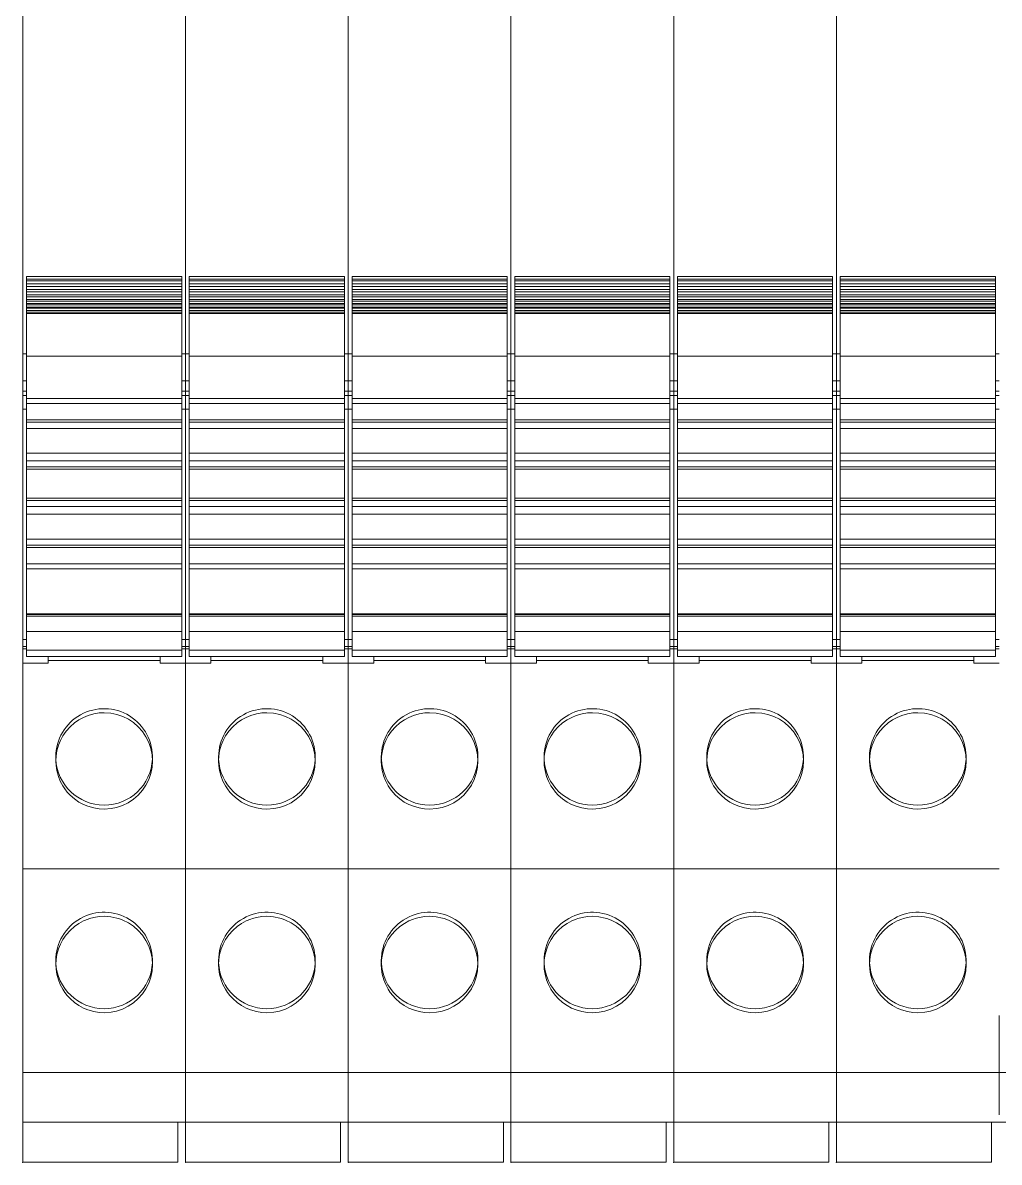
# Model space of a CAD drawing. Header units: millimetres. Extents: x 2 to 14510, y -7775 to 12.
# Drawn here: x 1474.86 to 1513.26, y -2154.13 to -2109.36 of the extents above; entities that cross this region are included whole.
import ezdxf

# ---------------------------------------------------------------- set-up
doc = ezdxf.new("R2010")
doc.units = ezdxf.units.MM
doc.layers.add('eProC - L2', color=41, linetype='Continuous', lineweight=20)

msp = doc.modelspace()

# ---------------------------------------------------------------- linework, layer by layer
at = {"layer": 'eProC - L2'}
for p, q in [((1474.862, -2064.581), (1474.862, -2154.132)), ((1481.262, -2064.581), (1481.262, -2152.558)), ((1487.662, -2064.581), (1487.662, -2152.558)), ((1494.062, -2064.581), (1494.062, -2152.558)), ((1500.462, -2064.581), (1500.462, -2152.558)), ((1506.862, -2064.581), (1506.862, -2152.558)), ((1474.862, -2144.558), (1474.862, -2095.292)), ((1481.262, -2144.558), (1481.262, -2095.292)), ((1487.662, -2144.558), (1487.662, -2095.292)), ((1494.062, -2144.558), (1494.062, -2095.292)), ((1500.462, -2144.558), (1500.462, -2095.292)), ((1506.862, -2144.558), (1506.862, -2095.292)), ((1481.112, -2119.32), (1475.012, -2119.32)), ((1475.012, -2134.254), (1475.012, -2119.32)), ((1481.112, -2119.332), (1475.012, -2119.332)), ((1481.112, -2119.425), (1475.012, -2119.425)), ((1481.112, -2119.491), (1475.012, -2119.491)), ((1481.112, -2119.62), (1475.012, -2119.62)), ((1481.112, -2119.32), (1481.112, -2134.254)), ((1487.512, -2119.32), (1481.412, -2119.32)), ((1481.412, -2134.254), (1481.412, -2119.32)), ((1487.512, -2119.332), (1481.412, -2119.332)), ((1487.512, -2119.425), (1481.412, -2119.425)), ((1487.512, -2119.491), (1481.412, -2119.491)), ((1487.512, -2119.62), (1481.412, -2119.62)), ((1487.512, -2119.32), (1487.512, -2134.254)), ((1493.912, -2119.32), (1487.812, -2119.32)), ((1487.812, -2134.254), (1487.812, -2119.32)), ((1493.912, -2119.332), (1487.812, -2119.332)), ((1493.912, -2119.425), (1487.812, -2119.425)), ((1493.912, -2119.491), (1487.812, -2119.491)), ((1493.912, -2119.62), (1487.812, -2119.62)), ((1493.912, -2119.32), (1493.912, -2134.254)), ((1500.312, -2119.32), (1494.212, -2119.32)), ((1494.212, -2134.254), (1494.212, -2119.32)), ((1500.312, -2119.332), (1494.212, -2119.332)), ((1500.312, -2119.425), (1494.212, -2119.425)), ((1500.312, -2119.491), (1494.212, -2119.491)), ((1500.312, -2119.62), (1494.212, -2119.62)), ((1500.312, -2119.32), (1500.312, -2134.254)), ((1506.712, -2119.32), (1500.612, -2119.32)), ((1500.612, -2134.254), (1500.612, -2119.32)), ((1506.712, -2119.332), (1500.612, -2119.332)), ((1506.712, -2119.425), (1500.612, -2119.425)), ((1506.712, -2119.491), (1500.612, -2119.491)), ((1506.712, -2119.62), (1500.612, -2119.62)), ((1506.712, -2119.32), (1506.712, -2134.254)), ((1513.112, -2119.32), (1507.012, -2119.32)), ((1507.012, -2134.254), (1507.012, -2119.32)), ((1513.112, -2119.332), (1507.012, -2119.332)), ((1513.112, -2119.425), (1507.012, -2119.425)), ((1513.112, -2119.491), (1507.012, -2119.491)), ((1513.112, -2119.62), (1507.012, -2119.62)), ((1513.112, -2119.32), (1513.112, -2134.254)), ((1481.112, -2119.72), (1475.012, -2119.72)), ((1481.112, -2119.842), (1475.012, -2119.842)), ((1481.112, -2119.93), (1475.012, -2119.93)), ((1481.112, -2120.044), (1475.012, -2120.044)), ((1487.512, -2119.72), (1481.412, -2119.72)), ((1487.512, -2119.842), (1481.412, -2119.842)), ((1487.512, -2119.93), (1481.412, -2119.93)), ((1487.512, -2120.044), (1481.412, -2120.044)), ((1493.912, -2119.72), (1487.812, -2119.72)), ((1493.912, -2119.842), (1487.812, -2119.842)), ((1493.912, -2119.93), (1487.812, -2119.93)), ((1493.912, -2120.044), (1487.812, -2120.044)), ((1500.312, -2119.72), (1494.212, -2119.72)), ((1500.312, -2119.842), (1494.212, -2119.842)), ((1500.312, -2119.93), (1494.212, -2119.93)), ((1500.312, -2120.044), (1494.212, -2120.044)), ((1506.712, -2119.72), (1500.612, -2119.72)), ((1506.712, -2119.842), (1500.612, -2119.842)), ((1506.712, -2119.93), (1500.612, -2119.93)), ((1506.712, -2120.044), (1500.612, -2120.044)), ((1513.112, -2119.72), (1507.012, -2119.72)), ((1513.112, -2119.842), (1507.012, -2119.842)), ((1513.112, -2119.93), (1507.012, -2119.93)), ((1513.112, -2120.044), (1507.012, -2120.044)), ((1481.112, -2120.121), (1475.012, -2120.121)), ((1481.112, -2120.227), (1475.012, -2120.227)), ((1481.112, -2120.292), (1475.012, -2120.292)), ((1481.112, -2120.391), (1475.012, -2120.391)), ((1481.112, -2120.442), (1475.012, -2120.442)), ((1481.112, -2120.534), (1475.012, -2120.534)), ((1487.512, -2120.121), (1481.412, -2120.121)), ((1487.512, -2120.227), (1481.412, -2120.227)), ((1487.512, -2120.292), (1481.412, -2120.292)), ((1487.512, -2120.391), (1481.412, -2120.391)), ((1487.512, -2120.442), (1481.412, -2120.442)), ((1487.512, -2120.534), (1481.412, -2120.534)), ((1493.912, -2120.121), (1487.812, -2120.121)), ((1493.912, -2120.227), (1487.812, -2120.227)), ((1493.912, -2120.292), (1487.812, -2120.292)), ((1493.912, -2120.391), (1487.812, -2120.391)), ((1493.912, -2120.442), (1487.812, -2120.442)), ((1493.912, -2120.534), (1487.812, -2120.534)), ((1500.312, -2120.121), (1494.212, -2120.121)), ((1500.312, -2120.227), (1494.212, -2120.227)), ((1500.312, -2120.292), (1494.212, -2120.292)), ((1500.312, -2120.391), (1494.212, -2120.391)), ((1500.312, -2120.442), (1494.212, -2120.442)), ((1500.312, -2120.534), (1494.212, -2120.534)), ((1506.712, -2120.121), (1500.612, -2120.121)), ((1506.712, -2120.227), (1500.612, -2120.227)), ((1506.712, -2120.292), (1500.612, -2120.292)), ((1506.712, -2120.391), (1500.612, -2120.391)), ((1506.712, -2120.442), (1500.612, -2120.442)), ((1506.712, -2120.534), (1500.612, -2120.534)), ((1513.112, -2120.121), (1507.012, -2120.121)), ((1513.112, -2120.227), (1507.012, -2120.227)), ((1513.112, -2120.292), (1507.012, -2120.292)), ((1513.112, -2120.391), (1507.012, -2120.391)), ((1513.112, -2120.442), (1507.012, -2120.442)), ((1513.112, -2120.534), (1507.012, -2120.534)), ((1481.112, -2120.572), (1475.012, -2120.572)), ((1481.112, -2120.657), (1475.012, -2120.657)), ((1481.112, -2120.681), (1475.012, -2120.681)), ((1481.112, -2120.758), (1475.012, -2120.758)), ((1481.112, -2120.775), (1475.012, -2120.775)), ((1487.512, -2120.572), (1481.412, -2120.572)), ((1487.512, -2120.657), (1481.412, -2120.657)), ((1487.512, -2120.681), (1481.412, -2120.681)), ((1487.512, -2120.758), (1481.412, -2120.758)), ((1487.512, -2120.775), (1481.412, -2120.775)), ((1493.912, -2120.572), (1487.812, -2120.572)), ((1493.912, -2120.657), (1487.812, -2120.657)), ((1493.912, -2120.681), (1487.812, -2120.681)), ((1493.912, -2120.758), (1487.812, -2120.758)), ((1493.912, -2120.775), (1487.812, -2120.775)), ((1500.312, -2120.572), (1494.212, -2120.572)), ((1500.312, -2120.657), (1494.212, -2120.657)), ((1500.312, -2120.681), (1494.212, -2120.681)), ((1500.312, -2120.758), (1494.212, -2120.758)), ((1500.312, -2120.775), (1494.212, -2120.775)), ((1506.712, -2120.572), (1500.612, -2120.572)), ((1506.712, -2120.657), (1500.612, -2120.657)), ((1506.712, -2120.681), (1500.612, -2120.681)), ((1506.712, -2120.758), (1500.612, -2120.758)), ((1506.712, -2120.775), (1500.612, -2120.775)), ((1513.112, -2120.572), (1507.012, -2120.572)), ((1513.112, -2120.657), (1507.012, -2120.657)), ((1513.112, -2120.681), (1507.012, -2120.681)), ((1513.112, -2120.758), (1507.012, -2120.758)), ((1513.112, -2120.775), (1507.012, -2120.775)), ((1474.862, -2122.37), (1475.012, -2122.37)), ((1475.012, -2122.456), (1481.112, -2122.456)), ((1481.112, -2122.37), (1481.262, -2122.37)), ((1481.262, -2122.37), (1481.412, -2122.37)), ((1481.412, -2122.456), (1487.512, -2122.456)), ((1487.512, -2122.37), (1487.662, -2122.37)), ((1487.662, -2122.37), (1487.812, -2122.37)), ((1487.812, -2122.456), (1493.912, -2122.456)), ((1493.912, -2122.37), (1494.062, -2122.37)), ((1494.062, -2122.37), (1494.212, -2122.37)), ((1494.212, -2122.456), (1500.312, -2122.456)), ((1500.312, -2122.37), (1500.462, -2122.37)), ((1500.462, -2122.37), (1500.612, -2122.37)), ((1500.612, -2122.456), (1506.712, -2122.456)), ((1506.712, -2122.37), (1506.862, -2122.37)), ((1506.862, -2122.37), (1507.012, -2122.37)), ((1507.012, -2122.456), (1513.112, -2122.456)), ((1513.112, -2122.37), (1513.262, -2122.37)), ((1475.012, -2123.426), (1474.862, -2123.426)), ((1474.862, -2123.429), (1475.012, -2123.429)), ((1481.262, -2123.426), (1481.112, -2123.426)), ((1481.112, -2123.429), (1481.262, -2123.429)), ((1481.412, -2123.426), (1481.262, -2123.426)), ((1481.262, -2123.429), (1481.412, -2123.429)), ((1487.662, -2123.426), (1487.512, -2123.426)), ((1487.512, -2123.429), (1487.662, -2123.429)), ((1487.812, -2123.426), (1487.662, -2123.426)), ((1487.662, -2123.429), (1487.812, -2123.429)), ((1494.062, -2123.426), (1493.912, -2123.426)), ((1493.912, -2123.429), (1494.062, -2123.429)), ((1494.212, -2123.426), (1494.062, -2123.426)), ((1494.062, -2123.429), (1494.212, -2123.429)), ((1500.462, -2123.426), (1500.312, -2123.426)), ((1500.312, -2123.429), (1500.462, -2123.429)), ((1500.612, -2123.426), (1500.462, -2123.426)), ((1500.462, -2123.429), (1500.612, -2123.429)), ((1506.862, -2123.426), (1506.712, -2123.426)), ((1506.712, -2123.429), (1506.862, -2123.429)), ((1507.012, -2123.426), (1506.862, -2123.426)), ((1506.862, -2123.429), (1507.012, -2123.429)), ((1513.262, -2123.426), (1513.112, -2123.426)), ((1513.112, -2123.429), (1513.262, -2123.429)), ((1474.862, -2123.829), (1475.012, -2123.829)), ((1474.862, -2124.008), (1475.012, -2124.008)), ((1481.112, -2124.12), (1475.012, -2124.12)), ((1481.112, -2123.829), (1481.262, -2123.829)), ((1481.112, -2124.008), (1481.262, -2124.008)), ((1481.262, -2123.829), (1481.412, -2123.829)), ((1481.262, -2124.008), (1481.412, -2124.008)), ((1487.512, -2124.12), (1481.412, -2124.12)), ((1487.512, -2123.829), (1487.662, -2123.829)), ((1487.512, -2124.008), (1487.662, -2124.008)), ((1487.662, -2123.829), (1487.812, -2123.829)), ((1487.662, -2124.008), (1487.812, -2124.008)), ((1493.912, -2124.12), (1487.812, -2124.12)), ((1493.912, -2123.829), (1494.062, -2123.829)), ((1493.912, -2124.008), (1494.062, -2124.008)), ((1494.062, -2123.829), (1494.212, -2123.829)), ((1494.062, -2124.008), (1494.212, -2124.008)), ((1500.312, -2124.12), (1494.212, -2124.12)), ((1500.312, -2123.829), (1500.462, -2123.829)), ((1500.312, -2124.008), (1500.462, -2124.008)), ((1500.462, -2123.829), (1500.612, -2123.829)), ((1500.462, -2124.008), (1500.612, -2124.008)), ((1506.712, -2124.12), (1500.612, -2124.12)), ((1506.712, -2123.829), (1506.862, -2123.829)), ((1506.712, -2124.008), (1506.862, -2124.008)), ((1506.862, -2123.829), (1507.012, -2123.829)), ((1506.862, -2124.008), (1507.012, -2124.008)), ((1513.112, -2124.12), (1507.012, -2124.12)), ((1513.112, -2123.829), (1513.262, -2123.829)), ((1513.112, -2124.008), (1513.262, -2124.008)), ((1474.862, -2124.539), (1475.012, -2124.539)), ((1475.012, -2124.32), (1481.112, -2124.32)), ((1481.112, -2124.539), (1481.262, -2124.539)), ((1481.262, -2124.539), (1481.412, -2124.539)), ((1481.412, -2124.32), (1487.512, -2124.32)), ((1487.512, -2124.539), (1487.662, -2124.539)), ((1487.662, -2124.539), (1487.812, -2124.539)), ((1487.812, -2124.32), (1493.912, -2124.32)), ((1493.912, -2124.539), (1494.062, -2124.539)), ((1494.062, -2124.539), (1494.212, -2124.539)), ((1494.212, -2124.32), (1500.312, -2124.32)), ((1500.312, -2124.539), (1500.462, -2124.539)), ((1500.462, -2124.539), (1500.612, -2124.539)), ((1500.612, -2124.32), (1506.712, -2124.32)), ((1506.712, -2124.539), (1506.862, -2124.539)), ((1506.862, -2124.539), (1507.012, -2124.539)), ((1507.012, -2124.32), (1513.112, -2124.32)), ((1513.112, -2124.539), (1513.262, -2124.539)), ((1475.012, -2124.962), (1481.112, -2124.962)), ((1481.412, -2124.962), (1487.512, -2124.962)), ((1487.812, -2124.962), (1493.912, -2124.962)), ((1494.212, -2124.962), (1500.312, -2124.962)), ((1500.612, -2124.962), (1506.712, -2124.962)), ((1507.012, -2124.962), (1513.112, -2124.962)), ((1475.012, -2125.057), (1481.112, -2125.057)), ((1481.112, -2125.295), (1475.012, -2125.295)), ((1481.412, -2125.057), (1487.512, -2125.057)), ((1487.512, -2125.295), (1481.412, -2125.295)), ((1487.812, -2125.057), (1493.912, -2125.057)), ((1493.912, -2125.295), (1487.812, -2125.295)), ((1494.212, -2125.057), (1500.312, -2125.057)), ((1500.312, -2125.295), (1494.212, -2125.295)), ((1500.612, -2125.057), (1506.712, -2125.057)), ((1506.712, -2125.295), (1500.612, -2125.295)), ((1507.012, -2125.057), (1513.112, -2125.057)), ((1513.112, -2125.295), (1507.012, -2125.295)), ((1481.112, -2126.27), (1475.012, -2126.27)), ((1487.512, -2126.27), (1481.412, -2126.27)), ((1493.912, -2126.27), (1487.812, -2126.27)), ((1500.312, -2126.27), (1494.212, -2126.27)), ((1506.712, -2126.27), (1500.612, -2126.27)), ((1513.112, -2126.27), (1507.012, -2126.27)), ((1475.012, -2126.57), (1481.112, -2126.57)), ((1481.112, -2126.807), (1475.012, -2126.807)), ((1481.412, -2126.57), (1487.512, -2126.57)), ((1487.512, -2126.807), (1481.412, -2126.807)), ((1487.812, -2126.57), (1493.912, -2126.57)), ((1493.912, -2126.807), (1487.812, -2126.807)), ((1494.212, -2126.57), (1500.312, -2126.57)), ((1500.312, -2126.807), (1494.212, -2126.807)), ((1500.612, -2126.57), (1506.712, -2126.57)), ((1506.712, -2126.807), (1500.612, -2126.807)), ((1507.012, -2126.57), (1513.112, -2126.57)), ((1513.112, -2126.807), (1507.012, -2126.807)), ((1475.012, -2126.903), (1481.112, -2126.903)), ((1481.412, -2126.903), (1487.512, -2126.903)), ((1487.812, -2126.903), (1493.912, -2126.903)), ((1494.212, -2126.903), (1500.312, -2126.903)), ((1500.612, -2126.903), (1506.712, -2126.903)), ((1507.012, -2126.903), (1513.112, -2126.903)), ((1481.112, -2128.037), (1475.012, -2128.037)), ((1475.012, -2128.132), (1481.112, -2128.132)), ((1487.512, -2128.037), (1481.412, -2128.037)), ((1481.412, -2128.132), (1487.512, -2128.132)), ((1493.912, -2128.037), (1487.812, -2128.037)), ((1487.812, -2128.132), (1493.912, -2128.132)), ((1500.312, -2128.037), (1494.212, -2128.037)), ((1494.212, -2128.132), (1500.312, -2128.132)), ((1506.712, -2128.037), (1500.612, -2128.037)), ((1500.612, -2128.132), (1506.712, -2128.132)), ((1513.112, -2128.037), (1507.012, -2128.037)), ((1507.012, -2128.132), (1513.112, -2128.132)), ((1481.112, -2128.37), (1475.012, -2128.37)), ((1487.512, -2128.37), (1481.412, -2128.37)), ((1493.912, -2128.37), (1487.812, -2128.37)), ((1500.312, -2128.37), (1494.212, -2128.37)), ((1506.712, -2128.37), (1500.612, -2128.37)), ((1513.112, -2128.37), (1507.012, -2128.37)), ((1481.112, -2128.67), (1475.012, -2128.67)), ((1487.512, -2128.67), (1481.412, -2128.67)), ((1493.912, -2128.67), (1487.812, -2128.67)), ((1500.312, -2128.67), (1494.212, -2128.67)), ((1506.712, -2128.67), (1500.612, -2128.67)), ((1513.112, -2128.67), (1507.012, -2128.67)), ((1475.012, -2129.645), (1481.112, -2129.645)), ((1481.112, -2129.882), (1475.012, -2129.882)), ((1481.412, -2129.645), (1487.512, -2129.645)), ((1487.512, -2129.882), (1481.412, -2129.882)), ((1487.812, -2129.645), (1493.912, -2129.645)), ((1493.912, -2129.882), (1487.812, -2129.882)), ((1494.212, -2129.645), (1500.312, -2129.645)), ((1500.312, -2129.882), (1494.212, -2129.882)), ((1500.612, -2129.645), (1506.712, -2129.645)), ((1506.712, -2129.882), (1500.612, -2129.882)), ((1507.012, -2129.645), (1513.112, -2129.645)), ((1513.112, -2129.882), (1507.012, -2129.882)), ((1475.012, -2129.978), (1481.112, -2129.978)), ((1481.412, -2129.978), (1487.512, -2129.978)), ((1487.812, -2129.978), (1493.912, -2129.978)), ((1494.212, -2129.978), (1500.312, -2129.978)), ((1500.612, -2129.978), (1506.712, -2129.978)), ((1507.012, -2129.978), (1513.112, -2129.978)), ((1481.112, -2130.62), (1475.012, -2130.62)), ((1475.012, -2130.82), (1481.112, -2130.82)), ((1487.512, -2130.62), (1481.412, -2130.62)), ((1481.412, -2130.82), (1487.512, -2130.82)), ((1493.912, -2130.62), (1487.812, -2130.62)), ((1487.812, -2130.82), (1493.912, -2130.82)), ((1500.312, -2130.62), (1494.212, -2130.62)), ((1494.212, -2130.82), (1500.312, -2130.82)), ((1506.712, -2130.62), (1500.612, -2130.62)), ((1500.612, -2130.82), (1506.712, -2130.82)), ((1513.112, -2130.62), (1507.012, -2130.62)), ((1507.012, -2130.82), (1513.112, -2130.82)), ((1481.112, -2132.581), (1475.012, -2132.581)), ((1481.112, -2132.608), (1475.012, -2132.608)), ((1487.512, -2132.581), (1481.412, -2132.581)), ((1487.512, -2132.608), (1481.412, -2132.608)), ((1493.912, -2132.581), (1487.812, -2132.581)), ((1493.912, -2132.608), (1487.812, -2132.608)), ((1500.312, -2132.581), (1494.212, -2132.581)), ((1500.312, -2132.608), (1494.212, -2132.608)), ((1506.712, -2132.581), (1500.612, -2132.581)), ((1506.712, -2132.608), (1500.612, -2132.608)), ((1513.112, -2132.581), (1507.012, -2132.581)), ((1513.112, -2132.608), (1507.012, -2132.608)), ((1481.112, -2132.678), (1475.012, -2132.678)), ((1487.512, -2132.678), (1481.412, -2132.678)), ((1493.912, -2132.678), (1487.812, -2132.678)), ((1500.312, -2132.678), (1494.212, -2132.678)), ((1506.712, -2132.678), (1500.612, -2132.678)), ((1513.112, -2132.678), (1507.012, -2132.678)), ((1481.112, -2133.283), (1475.012, -2133.283)), ((1487.512, -2133.283), (1481.412, -2133.283)), ((1493.912, -2133.283), (1487.812, -2133.283)), ((1500.312, -2133.283), (1494.212, -2133.283)), ((1506.712, -2133.283), (1500.612, -2133.283)), ((1513.112, -2133.283), (1507.012, -2133.283)), ((1474.862, -2133.595), (1475.012, -2133.595)), ((1474.862, -2133.86), (1475.012, -2133.86)), ((1474.862, -2133.96), (1475.012, -2133.96)), ((1481.262, -2133.595), (1481.112, -2133.595)), ((1481.262, -2133.86), (1481.112, -2133.86)), ((1481.262, -2133.96), (1481.112, -2133.96)), ((1481.262, -2133.595), (1481.412, -2133.595)), ((1481.262, -2133.86), (1481.412, -2133.86)), ((1481.262, -2133.96), (1481.412, -2133.96)), ((1487.662, -2133.595), (1487.512, -2133.595)), ((1487.662, -2133.86), (1487.512, -2133.86)), ((1487.662, -2133.96), (1487.512, -2133.96)), ((1487.662, -2133.595), (1487.812, -2133.595)), ((1487.662, -2133.86), (1487.812, -2133.86)), ((1487.662, -2133.96), (1487.812, -2133.96)), ((1494.062, -2133.595), (1493.912, -2133.595)), ((1494.062, -2133.86), (1493.912, -2133.86)), ((1494.062, -2133.96), (1493.912, -2133.96)), ((1494.062, -2133.595), (1494.212, -2133.595)), ((1494.062, -2133.86), (1494.212, -2133.86)), ((1494.062, -2133.96), (1494.212, -2133.96)), ((1500.462, -2133.595), (1500.312, -2133.595)), ((1500.462, -2133.86), (1500.312, -2133.86)), ((1500.462, -2133.96), (1500.312, -2133.96)), ((1500.462, -2133.595), (1500.612, -2133.595)), ((1500.462, -2133.86), (1500.612, -2133.86)), ((1500.462, -2133.96), (1500.612, -2133.96)), ((1506.862, -2133.595), (1506.712, -2133.595)), ((1506.862, -2133.86), (1506.712, -2133.86)), ((1506.862, -2133.96), (1506.712, -2133.96)), ((1506.862, -2133.595), (1507.012, -2133.595)), ((1506.862, -2133.86), (1507.012, -2133.86)), ((1506.862, -2133.96), (1507.012, -2133.96)), ((1513.262, -2133.595), (1513.112, -2133.595)), ((1513.262, -2133.86), (1513.112, -2133.86)), ((1513.262, -2133.96), (1513.112, -2133.96)), ((1481.112, -2134.01), (1475.012, -2134.01)), ((1475.012, -2134.254), (1481.112, -2134.254)), ((1475.862, -2134.519), (1475.862, -2134.254)), ((1480.262, -2134.419), (1475.862, -2134.419)), ((1480.262, -2134.519), (1480.262, -2134.254)), ((1487.512, -2134.01), (1481.412, -2134.01)), ((1481.412, -2134.254), (1487.512, -2134.254)), ((1482.262, -2134.519), (1482.262, -2134.254)), ((1486.662, -2134.419), (1482.262, -2134.419)), ((1486.662, -2134.519), (1486.662, -2134.254)), ((1493.912, -2134.01), (1487.812, -2134.01)), ((1487.812, -2134.254), (1493.912, -2134.254)), ((1488.662, -2134.519), (1488.662, -2134.254)), ((1493.062, -2134.419), (1488.662, -2134.419)), ((1493.062, -2134.519), (1493.062, -2134.254)), ((1500.312, -2134.01), (1494.212, -2134.01)), ((1494.212, -2134.254), (1500.312, -2134.254)), ((1495.062, -2134.519), (1495.062, -2134.254)), ((1499.462, -2134.419), (1495.062, -2134.419)), ((1499.462, -2134.519), (1499.462, -2134.254)), ((1506.712, -2134.01), (1500.612, -2134.01)), ((1500.612, -2134.254), (1506.712, -2134.254)), ((1501.462, -2134.519), (1501.462, -2134.254)), ((1505.862, -2134.419), (1501.462, -2134.419)), ((1505.862, -2134.519), (1505.862, -2134.254)), ((1513.112, -2134.01), (1507.012, -2134.01)), ((1507.012, -2134.254), (1513.112, -2134.254)), ((1507.862, -2134.519), (1507.862, -2134.254)), ((1512.262, -2134.419), (1507.862, -2134.419)), ((1512.262, -2134.519), (1512.262, -2134.254)), ((1474.862, -2134.519), (1475.862, -2134.519)), ((1481.262, -2134.519), (1480.262, -2134.519)), ((1481.262, -2134.519), (1482.262, -2134.519)), ((1487.662, -2134.519), (1486.662, -2134.519)), ((1487.662, -2134.519), (1488.662, -2134.519)), ((1494.062, -2134.519), (1493.062, -2134.519)), ((1494.062, -2134.519), (1495.062, -2134.519)), ((1500.462, -2134.519), (1499.462, -2134.519)), ((1500.462, -2134.519), (1501.462, -2134.519)), ((1506.862, -2134.519), (1505.862, -2134.519)), ((1506.862, -2134.519), (1507.862, -2134.519)), ((1513.262, -2134.519), (1512.262, -2134.519)), ((1476.162, -2138.204), (1476.162, -2138.366)), ((1479.962, -2138.366), (1479.962, -2138.204)), ((1482.562, -2138.204), (1482.562, -2138.366)), ((1486.362, -2138.366), (1486.362, -2138.204)), ((1488.962, -2138.204), (1488.962, -2138.366)), ((1492.762, -2138.366), (1492.762, -2138.204)), ((1495.362, -2138.204), (1495.362, -2138.366)), ((1499.162, -2138.366), (1499.162, -2138.204)), ((1501.762, -2138.204), (1501.762, -2138.366)), ((1505.562, -2138.366), (1505.562, -2138.204)), ((1508.162, -2138.204), (1508.162, -2138.366)), ((1511.962, -2138.366), (1511.962, -2138.204)), ((1481.262, -2142.607), (1474.862, -2142.607)), ((1487.662, -2142.607), (1481.262, -2142.607)), ((1494.062, -2142.607), (1487.662, -2142.607)), ((1500.462, -2142.607), (1494.062, -2142.607)), ((1506.862, -2142.607), (1500.462, -2142.607)), ((1513.262, -2142.607), (1506.862, -2142.607)), ((1474.862, -2144.539), (1474.862, -2144.558)), ((1474.862, -2144.558), (1474.862, -2152.558)), ((1481.262, -2144.539), (1481.262, -2144.558)), ((1481.262, -2144.558), (1481.262, -2152.558)), ((1487.662, -2144.539), (1487.662, -2144.558)), ((1487.662, -2144.558), (1487.662, -2152.558)), ((1494.062, -2144.539), (1494.062, -2144.558)), ((1494.062, -2144.558), (1494.062, -2152.558)), ((1500.462, -2144.539), (1500.462, -2144.558)), ((1500.462, -2144.558), (1500.462, -2152.558)), ((1506.862, -2144.539), (1506.862, -2144.558)), ((1506.862, -2144.558), (1506.862, -2152.558)), ((1476.162, -2146.204), (1476.162, -2146.366)), ((1479.962, -2146.366), (1479.962, -2146.204)), ((1482.562, -2146.204), (1482.562, -2146.366)), ((1486.362, -2146.366), (1486.362, -2146.204)), ((1488.962, -2146.204), (1488.962, -2146.366)), ((1492.762, -2146.366), (1492.762, -2146.204)), ((1495.362, -2146.204), (1495.362, -2146.366)), ((1499.162, -2146.366), (1499.162, -2146.204)), ((1501.762, -2146.204), (1501.762, -2146.366)), ((1505.562, -2146.366), (1505.562, -2146.204)), ((1508.162, -2146.204), (1508.162, -2146.366)), ((1511.962, -2146.366), (1511.962, -2146.204)), ((1474.862, -2148.016), (1474.862, -2148.013)), ((1481.262, -2148.016), (1481.262, -2148.013)), ((1487.662, -2148.016), (1487.662, -2148.013)), ((1494.062, -2148.016), (1494.062, -2148.013)), ((1500.462, -2148.016), (1500.462, -2148.013)), ((1506.862, -2148.016), (1506.862, -2148.013)), ((1474.862, -2148.37), (1474.862, -2152.27)), ((1481.262, -2148.37), (1481.262, -2152.27)), ((1487.662, -2148.37), (1487.662, -2152.27)), ((1494.062, -2148.37), (1494.062, -2152.27)), ((1500.462, -2148.37), (1500.462, -2152.27)), ((1506.862, -2148.37), (1506.862, -2152.27)), ((1513.262, -2148.37), (1513.262, -2152.27)), ((1481.262, -2150.607), (1474.862, -2150.607)), ((1487.662, -2150.607), (1481.262, -2150.607)), ((1494.062, -2150.607), (1487.662, -2150.607)), ((1500.462, -2150.607), (1494.062, -2150.607)), ((1506.862, -2150.607), (1500.462, -2150.607)), ((1513.262, -2150.607), (1506.862, -2150.607)), ((1519.662, -2150.607), (1513.262, -2150.607)), ((1481.262, -2152.552), (1474.862, -2152.552)), ((1481.262, -2152.557), (1474.862, -2152.557)), ((1474.862, -2152.558), (1481.262, -2152.558)), ((1474.862, -2152.562), (1474.862, -2154.132)), ((1480.962, -2154.132), (1480.962, -2152.558)), ((1487.662, -2152.552), (1481.262, -2152.552)), ((1487.662, -2152.557), (1481.262, -2152.557)), ((1481.262, -2152.558), (1487.662, -2152.558)), ((1481.262, -2152.562), (1481.262, -2154.132)), ((1487.362, -2154.132), (1487.362, -2152.558)), ((1494.062, -2152.552), (1487.662, -2152.552)), ((1494.062, -2152.557), (1487.662, -2152.557)), ((1487.662, -2152.558), (1494.062, -2152.558)), ((1487.662, -2152.562), (1487.662, -2154.132)), ((1493.762, -2154.132), (1493.762, -2152.558)), ((1500.462, -2152.552), (1494.062, -2152.552)), ((1500.462, -2152.557), (1494.062, -2152.557)), ((1494.062, -2152.558), (1500.462, -2152.558)), ((1494.062, -2152.562), (1494.062, -2154.132)), ((1500.162, -2154.132), (1500.162, -2152.558)), ((1506.862, -2152.552), (1500.462, -2152.552)), ((1506.862, -2152.557), (1500.462, -2152.557)), ((1500.462, -2152.558), (1506.862, -2152.558)), ((1500.462, -2152.562), (1500.462, -2154.132)), ((1506.562, -2154.132), (1506.562, -2152.558)), ((1513.262, -2152.552), (1506.862, -2152.552)), ((1513.262, -2152.557), (1506.862, -2152.557)), ((1506.862, -2152.558), (1513.262, -2152.558)), ((1506.862, -2152.562), (1506.862, -2154.132)), ((1512.962, -2154.132), (1512.962, -2152.558)), ((1519.662, -2152.557), (1513.262, -2152.557)), ((1474.862, -2154.13), (1480.962, -2154.13)), ((1474.862, -2154.132), (1480.962, -2154.132)), ((1481.262, -2154.13), (1487.362, -2154.13)), ((1481.262, -2154.132), (1487.362, -2154.132)), ((1487.662, -2154.13), (1493.762, -2154.13)), ((1487.662, -2154.132), (1493.762, -2154.132)), ((1494.062, -2154.13), (1500.162, -2154.13)), ((1494.062, -2154.132), (1500.162, -2154.132)), ((1500.462, -2154.13), (1506.562, -2154.13)), ((1500.462, -2154.132), (1506.562, -2154.132)), ((1506.862, -2154.13), (1512.962, -2154.13)), ((1506.862, -2154.132), (1512.962, -2154.132))]:
    msp.add_line(p, q, dxfattribs=at)
for points in [[(1478.062, -2136.467), (1477.869, -2136.477), (1477.656, -2136.511), (1477.428, -2136.577), (1477.25, -2136.65), (1477.07, -2136.747), (1476.893, -2136.87), (1476.721, -2137.022), (1476.564, -2137.199), (1476.438, -2137.382), (1476.34, -2137.565), (1476.267, -2137.744), (1476.204, -2137.971), (1476.172, -2138.179), (1476.162, -2138.363), (1476.162, -2138.366)], [(1478.062, -2136.467), (1478.322, -2136.487), (1478.567, -2136.536), (1478.798, -2136.614), (1479.015, -2136.721), (1479.217, -2136.858), (1479.405, -2137.024), (1479.57, -2137.212), (1479.707, -2137.417), (1479.817, -2137.64), (1479.898, -2137.876), (1479.946, -2138.118), (1479.962, -2138.366), (1479.962, -2138.366)], [(1484.462, -2136.467), (1484.269, -2136.477), (1484.056, -2136.511), (1483.828, -2136.577), (1483.65, -2136.65), (1483.47, -2136.747), (1483.293, -2136.87), (1483.121, -2137.022), (1482.964, -2137.199), (1482.838, -2137.382), (1482.74, -2137.565), (1482.667, -2137.744), (1482.604, -2137.971), (1482.572, -2138.179), (1482.562, -2138.363), (1482.562, -2138.366)], [(1484.462, -2136.467), (1484.722, -2136.487), (1484.967, -2136.536), (1485.198, -2136.614), (1485.415, -2136.721), (1485.617, -2136.858), (1485.805, -2137.024), (1485.97, -2137.212), (1486.107, -2137.417), (1486.217, -2137.64), (1486.298, -2137.876), (1486.346, -2138.118), (1486.362, -2138.366), (1486.362, -2138.366)], [(1490.862, -2136.467), (1490.669, -2136.477), (1490.456, -2136.511), (1490.228, -2136.577), (1490.05, -2136.65), (1489.87, -2136.747), (1489.693, -2136.87), (1489.521, -2137.022), (1489.364, -2137.199), (1489.238, -2137.382), (1489.14, -2137.565), (1489.067, -2137.744), (1489.004, -2137.971), (1488.972, -2138.179), (1488.962, -2138.363), (1488.962, -2138.366)], [(1490.862, -2136.467), (1491.122, -2136.487), (1491.367, -2136.536), (1491.598, -2136.614), (1491.815, -2136.721), (1492.017, -2136.858), (1492.205, -2137.024), (1492.37, -2137.212), (1492.507, -2137.417), (1492.617, -2137.64), (1492.698, -2137.876), (1492.746, -2138.118), (1492.762, -2138.366), (1492.762, -2138.366)], [(1497.262, -2136.467), (1497.069, -2136.477), (1496.856, -2136.511), (1496.628, -2136.577), (1496.45, -2136.65), (1496.27, -2136.747), (1496.093, -2136.87), (1495.921, -2137.022), (1495.764, -2137.199), (1495.638, -2137.382), (1495.54, -2137.565), (1495.467, -2137.744), (1495.404, -2137.971), (1495.372, -2138.179), (1495.362, -2138.363), (1495.362, -2138.366)], [(1497.262, -2136.467), (1497.522, -2136.487), (1497.767, -2136.536), (1497.998, -2136.614), (1498.215, -2136.721), (1498.417, -2136.858), (1498.605, -2137.024), (1498.77, -2137.212), (1498.907, -2137.417), (1499.017, -2137.64), (1499.098, -2137.876), (1499.146, -2138.118), (1499.162, -2138.366), (1499.162, -2138.366)], [(1503.662, -2136.467), (1503.469, -2136.477), (1503.256, -2136.511), (1503.028, -2136.577), (1502.85, -2136.65), (1502.67, -2136.747), (1502.493, -2136.87), (1502.321, -2137.022), (1502.164, -2137.199), (1502.038, -2137.382), (1501.94, -2137.565), (1501.867, -2137.744), (1501.804, -2137.971), (1501.772, -2138.179), (1501.762, -2138.363), (1501.762, -2138.366)], [(1503.662, -2136.467), (1503.922, -2136.487), (1504.167, -2136.536), (1504.398, -2136.614), (1504.615, -2136.721), (1504.817, -2136.858), (1505.005, -2137.024), (1505.17, -2137.212), (1505.307, -2137.417), (1505.417, -2137.64), (1505.498, -2137.876), (1505.546, -2138.118), (1505.562, -2138.366), (1505.562, -2138.366)], [(1510.062, -2136.467), (1509.869, -2136.477), (1509.656, -2136.511), (1509.428, -2136.577), (1509.25, -2136.65), (1509.07, -2136.747), (1508.893, -2136.87), (1508.721, -2137.022), (1508.564, -2137.199), (1508.438, -2137.382), (1508.34, -2137.565), (1508.267, -2137.744), (1508.204, -2137.971), (1508.172, -2138.179), (1508.162, -2138.363), (1508.162, -2138.366)], [(1510.062, -2136.467), (1510.322, -2136.487), (1510.567, -2136.536), (1510.798, -2136.614), (1511.015, -2136.721), (1511.217, -2136.858), (1511.405, -2137.024), (1511.57, -2137.212), (1511.707, -2137.417), (1511.817, -2137.64), (1511.898, -2137.876), (1511.946, -2138.118), (1511.962, -2138.366), (1511.962, -2138.366)], [(1476.162, -2138.366), (1476.17, -2138.541), (1476.201, -2138.745), (1476.262, -2138.971), (1476.334, -2139.152), (1476.432, -2139.338), (1476.514, -2139.462), (1476.61, -2139.586), (1476.721, -2139.705), (1476.89, -2139.855), (1477.067, -2139.977), (1477.245, -2140.073), (1477.423, -2140.146), (1477.651, -2140.212), (1477.866, -2140.246), (1478.062, -2140.256)], [(1479.962, -2138.366), (1479.946, -2138.614), (1479.898, -2138.856), (1479.818, -2139.091), (1479.708, -2139.313), (1479.57, -2139.517), (1479.405, -2139.703), (1479.218, -2139.867), (1479.012, -2140.004), (1478.79, -2140.112), (1478.554, -2140.192), (1478.333, -2140.235), (1478.062, -2140.256)], [(1482.562, -2138.366), (1482.57, -2138.541), (1482.601, -2138.745), (1482.662, -2138.971), (1482.734, -2139.152), (1482.832, -2139.338), (1482.914, -2139.462), (1483.01, -2139.586), (1483.121, -2139.705), (1483.29, -2139.855), (1483.467, -2139.977), (1483.645, -2140.073), (1483.823, -2140.146), (1484.051, -2140.212), (1484.266, -2140.246), (1484.462, -2140.256)], [(1486.362, -2138.366), (1486.346, -2138.614), (1486.298, -2138.856), (1486.218, -2139.091), (1486.108, -2139.313), (1485.97, -2139.517), (1485.805, -2139.703), (1485.618, -2139.867), (1485.412, -2140.004), (1485.19, -2140.112), (1484.954, -2140.192), (1484.733, -2140.235), (1484.462, -2140.256)], [(1488.962, -2138.366), (1488.97, -2138.541), (1489.001, -2138.745), (1489.062, -2138.971), (1489.134, -2139.152), (1489.232, -2139.338), (1489.314, -2139.462), (1489.41, -2139.586), (1489.521, -2139.705), (1489.69, -2139.855), (1489.867, -2139.977), (1490.045, -2140.073), (1490.223, -2140.146), (1490.451, -2140.212), (1490.666, -2140.246), (1490.862, -2140.256)], [(1492.762, -2138.366), (1492.746, -2138.614), (1492.698, -2138.856), (1492.618, -2139.091), (1492.508, -2139.313), (1492.37, -2139.517), (1492.205, -2139.703), (1492.018, -2139.867), (1491.812, -2140.004), (1491.59, -2140.112), (1491.354, -2140.192), (1491.133, -2140.235), (1490.862, -2140.256)], [(1495.362, -2138.366), (1495.37, -2138.541), (1495.401, -2138.745), (1495.462, -2138.971), (1495.534, -2139.152), (1495.632, -2139.338), (1495.714, -2139.462), (1495.81, -2139.586), (1495.921, -2139.705), (1496.09, -2139.855), (1496.267, -2139.977), (1496.445, -2140.073), (1496.623, -2140.146), (1496.851, -2140.212), (1497.066, -2140.246), (1497.262, -2140.256)], [(1499.162, -2138.366), (1499.146, -2138.614), (1499.098, -2138.856), (1499.018, -2139.091), (1498.908, -2139.313), (1498.77, -2139.517), (1498.605, -2139.703), (1498.418, -2139.867), (1498.212, -2140.004), (1497.99, -2140.112), (1497.754, -2140.192), (1497.533, -2140.235), (1497.262, -2140.256)], [(1501.762, -2138.366), (1501.77, -2138.541), (1501.801, -2138.745), (1501.862, -2138.971), (1501.934, -2139.152), (1502.032, -2139.338), (1502.114, -2139.462), (1502.21, -2139.586), (1502.321, -2139.705), (1502.49, -2139.855), (1502.667, -2139.977), (1502.845, -2140.073), (1503.023, -2140.146), (1503.251, -2140.212), (1503.466, -2140.246), (1503.662, -2140.256)], [(1505.562, -2138.366), (1505.546, -2138.614), (1505.498, -2138.856), (1505.418, -2139.091), (1505.308, -2139.313), (1505.17, -2139.517), (1505.005, -2139.703), (1504.818, -2139.867), (1504.612, -2140.004), (1504.39, -2140.112), (1504.154, -2140.192), (1503.933, -2140.235), (1503.662, -2140.256)], [(1508.162, -2138.366), (1508.17, -2138.541), (1508.201, -2138.745), (1508.262, -2138.971), (1508.334, -2139.152), (1508.432, -2139.338), (1508.514, -2139.462), (1508.61, -2139.586), (1508.721, -2139.705), (1508.89, -2139.855), (1509.067, -2139.977), (1509.245, -2140.073), (1509.423, -2140.146), (1509.651, -2140.212), (1509.866, -2140.246), (1510.062, -2140.256)], [(1511.962, -2138.366), (1511.946, -2138.614), (1511.898, -2138.856), (1511.818, -2139.091), (1511.708, -2139.313), (1511.57, -2139.517), (1511.405, -2139.703), (1511.218, -2139.867), (1511.012, -2140.004), (1510.79, -2140.112), (1510.554, -2140.192), (1510.333, -2140.235), (1510.062, -2140.256)], [(1477.492, -2144.555), (1477.428, -2144.577), (1477.25, -2144.65), (1477.07, -2144.747), (1476.893, -2144.87), (1476.721, -2145.022), (1476.564, -2145.199), (1476.438, -2145.382), (1476.34, -2145.565), (1476.267, -2145.744), (1476.204, -2145.971), (1476.172, -2146.179), (1476.162, -2146.363), (1476.162, -2146.366)], [(1478.062, -2144.467), (1477.869, -2144.477), (1477.656, -2144.511), (1477.492, -2144.555)], [(1478.062, -2144.467), (1478.322, -2144.487), (1478.567, -2144.536), (1478.636, -2144.555)], [(1478.636, -2144.555), (1478.798, -2144.614), (1479.015, -2144.721), (1479.217, -2144.858), (1479.405, -2145.024), (1479.57, -2145.212), (1479.707, -2145.417), (1479.817, -2145.64), (1479.898, -2145.876), (1479.946, -2146.118), (1479.962, -2146.366), (1479.962, -2146.366)], [(1483.892, -2144.555), (1483.828, -2144.577), (1483.65, -2144.65), (1483.47, -2144.747), (1483.293, -2144.87), (1483.121, -2145.022), (1482.964, -2145.199), (1482.838, -2145.382), (1482.74, -2145.565), (1482.667, -2145.744), (1482.604, -2145.971), (1482.572, -2146.179), (1482.562, -2146.363), (1482.562, -2146.366)], [(1484.462, -2144.467), (1484.269, -2144.477), (1484.056, -2144.511), (1483.892, -2144.555)], [(1484.462, -2144.467), (1484.722, -2144.487), (1484.967, -2144.536), (1485.036, -2144.555)], [(1485.036, -2144.555), (1485.198, -2144.614), (1485.415, -2144.721), (1485.617, -2144.858), (1485.805, -2145.024), (1485.97, -2145.212), (1486.107, -2145.417), (1486.217, -2145.64), (1486.298, -2145.876), (1486.346, -2146.118), (1486.362, -2146.366), (1486.362, -2146.366)], [(1490.292, -2144.555), (1490.228, -2144.577), (1490.05, -2144.65), (1489.87, -2144.747), (1489.693, -2144.87), (1489.521, -2145.022), (1489.364, -2145.199), (1489.238, -2145.382), (1489.14, -2145.565), (1489.067, -2145.744), (1489.004, -2145.971), (1488.972, -2146.179), (1488.962, -2146.363), (1488.962, -2146.366)], [(1490.862, -2144.467), (1490.669, -2144.477), (1490.456, -2144.511), (1490.292, -2144.555)], [(1490.862, -2144.467), (1491.122, -2144.487), (1491.367, -2144.536), (1491.436, -2144.555)], [(1491.436, -2144.555), (1491.598, -2144.614), (1491.815, -2144.721), (1492.017, -2144.858), (1492.205, -2145.024), (1492.37, -2145.212), (1492.507, -2145.417), (1492.617, -2145.64), (1492.698, -2145.876), (1492.746, -2146.118), (1492.762, -2146.366), (1492.762, -2146.366)], [(1496.692, -2144.555), (1496.628, -2144.577), (1496.45, -2144.65), (1496.27, -2144.747), (1496.093, -2144.87), (1495.921, -2145.022), (1495.764, -2145.199), (1495.638, -2145.382), (1495.54, -2145.565), (1495.467, -2145.744), (1495.404, -2145.971), (1495.372, -2146.179), (1495.362, -2146.363), (1495.362, -2146.366)], [(1497.262, -2144.467), (1497.069, -2144.477), (1496.856, -2144.511), (1496.692, -2144.555)], [(1497.262, -2144.467), (1497.522, -2144.487), (1497.767, -2144.536), (1497.836, -2144.555)], [(1497.836, -2144.555), (1497.998, -2144.614), (1498.215, -2144.721), (1498.417, -2144.858), (1498.605, -2145.024), (1498.77, -2145.212), (1498.907, -2145.417), (1499.017, -2145.64), (1499.098, -2145.876), (1499.146, -2146.118), (1499.162, -2146.366), (1499.162, -2146.366)], [(1503.092, -2144.555), (1503.028, -2144.577), (1502.85, -2144.65), (1502.67, -2144.747), (1502.493, -2144.87), (1502.321, -2145.022), (1502.164, -2145.199), (1502.038, -2145.382), (1501.94, -2145.565), (1501.867, -2145.744), (1501.804, -2145.971), (1501.772, -2146.179), (1501.762, -2146.363), (1501.762, -2146.366)], [(1503.662, -2144.467), (1503.469, -2144.477), (1503.256, -2144.511), (1503.092, -2144.555)], [(1503.662, -2144.467), (1503.922, -2144.487), (1504.167, -2144.536), (1504.236, -2144.555)], [(1504.236, -2144.555), (1504.398, -2144.614), (1504.615, -2144.721), (1504.817, -2144.858), (1505.005, -2145.024), (1505.17, -2145.212), (1505.307, -2145.417), (1505.417, -2145.64), (1505.498, -2145.876), (1505.546, -2146.118), (1505.562, -2146.366), (1505.562, -2146.366)], [(1509.492, -2144.555), (1509.428, -2144.577), (1509.25, -2144.65), (1509.07, -2144.747), (1508.893, -2144.87), (1508.721, -2145.022), (1508.564, -2145.199), (1508.438, -2145.382), (1508.34, -2145.565), (1508.267, -2145.744), (1508.204, -2145.971), (1508.172, -2146.179), (1508.162, -2146.363), (1508.162, -2146.366)], [(1510.062, -2144.467), (1509.869, -2144.477), (1509.656, -2144.511), (1509.492, -2144.555)], [(1510.062, -2144.467), (1510.322, -2144.487), (1510.567, -2144.536), (1510.636, -2144.555)], [(1510.636, -2144.555), (1510.798, -2144.614), (1511.015, -2144.721), (1511.217, -2144.858), (1511.405, -2145.024), (1511.57, -2145.212), (1511.707, -2145.417), (1511.817, -2145.64), (1511.898, -2145.876), (1511.946, -2146.118), (1511.962, -2146.366), (1511.962, -2146.366)], [(1476.162, -2146.366), (1476.17, -2146.541), (1476.201, -2146.745), (1476.262, -2146.971), (1476.334, -2147.152), (1476.432, -2147.338), (1476.514, -2147.462), (1476.61, -2147.586), (1476.721, -2147.705), (1476.89, -2147.855), (1477.067, -2147.977), (1477.245, -2148.073), (1477.423, -2148.146), (1477.651, -2148.212), (1477.866, -2148.246), (1478.062, -2148.256)], [(1479.962, -2146.366), (1479.946, -2146.614), (1479.898, -2146.856), (1479.818, -2147.091), (1479.708, -2147.313), (1479.57, -2147.517), (1479.405, -2147.703), (1479.218, -2147.867), (1479.012, -2148.004), (1478.79, -2148.112), (1478.554, -2148.192), (1478.333, -2148.235), (1478.062, -2148.256)], [(1482.562, -2146.366), (1482.57, -2146.541), (1482.601, -2146.745), (1482.662, -2146.971), (1482.734, -2147.152), (1482.832, -2147.338), (1482.914, -2147.462), (1483.01, -2147.586), (1483.121, -2147.705), (1483.29, -2147.855), (1483.467, -2147.977), (1483.645, -2148.073), (1483.823, -2148.146), (1484.051, -2148.212), (1484.266, -2148.246), (1484.462, -2148.256)], [(1486.362, -2146.366), (1486.346, -2146.614), (1486.298, -2146.856), (1486.218, -2147.091), (1486.108, -2147.313), (1485.97, -2147.517), (1485.805, -2147.703), (1485.618, -2147.867), (1485.412, -2148.004), (1485.19, -2148.112), (1484.954, -2148.192), (1484.733, -2148.235), (1484.462, -2148.256)], [(1488.962, -2146.366), (1488.97, -2146.541), (1489.001, -2146.745), (1489.062, -2146.971), (1489.134, -2147.152), (1489.232, -2147.338), (1489.314, -2147.462), (1489.41, -2147.586), (1489.521, -2147.705), (1489.69, -2147.855), (1489.867, -2147.977), (1490.045, -2148.073), (1490.223, -2148.146), (1490.451, -2148.212), (1490.666, -2148.246), (1490.862, -2148.256)], [(1492.762, -2146.366), (1492.746, -2146.614), (1492.698, -2146.856), (1492.618, -2147.091), (1492.508, -2147.313), (1492.37, -2147.517), (1492.205, -2147.703), (1492.018, -2147.867), (1491.812, -2148.004), (1491.59, -2148.112), (1491.354, -2148.192), (1491.133, -2148.235), (1490.862, -2148.256)], [(1495.362, -2146.366), (1495.37, -2146.541), (1495.401, -2146.745), (1495.462, -2146.971), (1495.534, -2147.152), (1495.632, -2147.338), (1495.714, -2147.462), (1495.81, -2147.586), (1495.921, -2147.705), (1496.09, -2147.855), (1496.267, -2147.977), (1496.445, -2148.073), (1496.623, -2148.146), (1496.851, -2148.212), (1497.066, -2148.246), (1497.262, -2148.256)], [(1499.162, -2146.366), (1499.146, -2146.614), (1499.098, -2146.856), (1499.018, -2147.091), (1498.908, -2147.313), (1498.77, -2147.517), (1498.605, -2147.703), (1498.418, -2147.867), (1498.212, -2148.004), (1497.99, -2148.112), (1497.754, -2148.192), (1497.533, -2148.235), (1497.262, -2148.256)], [(1501.762, -2146.366), (1501.77, -2146.541), (1501.801, -2146.745), (1501.862, -2146.971), (1501.934, -2147.152), (1502.032, -2147.338), (1502.114, -2147.462), (1502.21, -2147.586), (1502.321, -2147.705), (1502.49, -2147.855), (1502.667, -2147.977), (1502.845, -2148.073), (1503.023, -2148.146), (1503.251, -2148.212), (1503.466, -2148.246), (1503.662, -2148.256)], [(1505.562, -2146.366), (1505.546, -2146.614), (1505.498, -2146.856), (1505.418, -2147.091), (1505.308, -2147.313), (1505.17, -2147.517), (1505.005, -2147.703), (1504.818, -2147.867), (1504.612, -2148.004), (1504.39, -2148.112), (1504.154, -2148.192), (1503.933, -2148.235), (1503.662, -2148.256)], [(1508.162, -2146.366), (1508.17, -2146.541), (1508.201, -2146.745), (1508.262, -2146.971), (1508.334, -2147.152), (1508.432, -2147.338), (1508.514, -2147.462), (1508.61, -2147.586), (1508.721, -2147.705), (1508.89, -2147.855), (1509.067, -2147.977), (1509.245, -2148.073), (1509.423, -2148.146), (1509.651, -2148.212), (1509.866, -2148.246), (1510.062, -2148.256)], [(1511.962, -2146.366), (1511.946, -2146.614), (1511.898, -2146.856), (1511.818, -2147.091), (1511.708, -2147.313), (1511.57, -2147.517), (1511.405, -2147.703), (1511.218, -2147.867), (1511.012, -2148.004), (1510.79, -2148.112), (1510.554, -2148.192), (1510.333, -2148.235), (1510.062, -2148.256)]]:
    msp.add_lwpolyline(points, dxfattribs=at)
for centre, start_param, end_param in [((1478.062, -2138.204), 6.235558, 9.424778), ((1484.462, -2138.204), 6.235558, 9.424778), ((1490.862, -2138.204), 6.235558, 9.424778), ((1497.262, -2138.204), 6.235558, 9.424778), ((1503.662, -2138.204), 6.235558, 9.424778), ((1510.062, -2138.204), 6.235558, 9.424778), ((1478.062, -2138.204), 3.141593, 3.187944), ((1478.062, -2138.204), 3.187944, 6.235558), ((1484.462, -2138.204), 3.141593, 3.187944), ((1484.462, -2138.204), 3.187944, 6.235558), ((1490.862, -2138.204), 3.141593, 3.187944), ((1490.862, -2138.204), 3.187944, 6.235558), ((1497.262, -2138.204), 3.141593, 3.187944), ((1497.262, -2138.204), 3.187944, 6.235558), ((1503.662, -2138.204), 3.141593, 3.187944), ((1503.662, -2138.204), 3.187944, 6.235558), ((1510.062, -2138.204), 3.141593, 3.187944), ((1510.062, -2138.204), 3.187944, 6.235558), ((1478.062, -2146.204), 6.235558, 9.424778), ((1484.462, -2146.204), 6.235558, 9.424778), ((1490.862, -2146.204), 6.235558, 9.424778), ((1497.262, -2146.204), 6.235558, 9.424778), ((1503.662, -2146.204), 6.235558, 9.424778), ((1510.062, -2146.204), 6.235558, 9.424778), ((1478.062, -2146.204), 3.141593, 3.187944), ((1478.062, -2146.204), 3.187944, 6.235558), ((1484.462, -2146.204), 3.141593, 3.187944), ((1484.462, -2146.204), 3.187944, 6.235558), ((1490.862, -2146.204), 3.141593, 3.187944), ((1490.862, -2146.204), 3.187944, 6.235558), ((1497.262, -2146.204), 3.141593, 3.187944), ((1497.262, -2146.204), 3.187944, 6.235558), ((1503.662, -2146.204), 3.141593, 3.187944), ((1503.662, -2146.204), 3.187944, 6.235558), ((1510.062, -2146.204), 3.141593, 3.187944), ((1510.062, -2146.204), 3.187944, 6.235558)]:
    msp.add_ellipse(centre, major_axis=(1.9, 0), ratio=0.997065, start_param=start_param, end_param=end_param, dxfattribs=at)
for p in [(1474.862, -2154.13), (1481.262, -2154.13), (1487.662, -2154.13), (1494.062, -2154.13), (1500.462, -2154.13), (1506.862, -2154.13)]:
    msp.add_point(p, dxfattribs=at)

doc.saveas('drawing.dxf')
